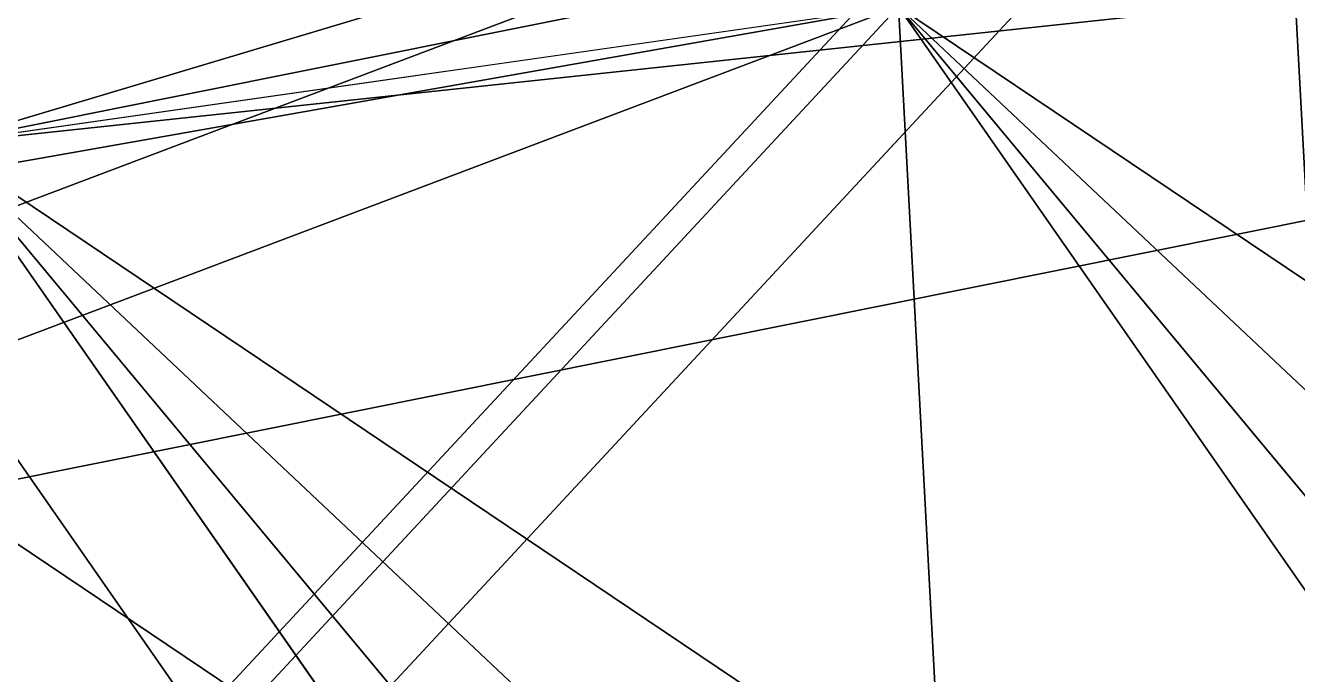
# Model space of a CAD drawing. Header units: metres. Extents: x 503497 to 504361, y 6966567 to 6966857.
# Drawn here: x 504168.952 to 504169.788, y 6966699.375 to 6966699.802 of the extents above; entities that cross this region are included whole.
import ezdxf

# ---------------------------------------------------------------- set-up
doc = ezdxf.new("R2010")
doc.units = ezdxf.units.M

msp = doc.modelspace()

# ---------------------------------------------------------------- linework, layer by layer
at = {"layer": 'SHADOW_APPROVED_20260111T072000'}
msp.add_lwpolyline([(504169.5259, 6966699.8139), (504168.8949, 6966699.7238), (504095.7211, 6966714.6278), (504096.3521, 6966714.7179), (504169.5259, 6966699.8139)], close=True, dxfattribs=at)
msp.add_lwpolyline([(504152.9477, 6966710.2148), (504167.8718, 6966707.8869), (504167.5638, 6966705.9126), (504170.7929, 6966705.4089), (504170.0047, 6966700.3561), (504169.7774, 6966699.9974), (504169.5259, 6966699.8139), (504168.8949, 6966699.7238), (504168.6104, 6966697.9001), (504168.9205, 6966697.8003), (504169.2405, 6966697.5447), (504169.4022, 6966697.2624), (504169.4593, 6966696.8594), (504167.3244, 6966683.1734), (504124.6436, 6966689.8311)], dxfattribs=at)
at = {"layer": 'SHADOW_APPROVED_20260114T072400'}
msp.add_lwpolyline([(504169.5259, 6966699.8139), (504168.8949, 6966699.7238), (504096.8865, 6966713.3625), (504097.5175, 6966713.4526), (504169.5259, 6966699.8139)], close=True, dxfattribs=at)
msp.add_lwpolyline([(504152.9477, 6966710.2148), (504167.8718, 6966707.8869), (504167.5638, 6966705.9126), (504170.7929, 6966705.4089), (504170.0047, 6966700.3561), (504169.7774, 6966699.9974), (504169.5259, 6966699.8139), (504168.8949, 6966699.7238), (504168.6104, 6966697.9001), (504168.9205, 6966697.8003), (504169.2405, 6966697.5447), (504169.4022, 6966697.2624), (504169.4593, 6966696.8594), (504167.3244, 6966683.1734), (504124.6436, 6966689.8311)], dxfattribs=at)
at = {"layer": 'SHADOW_APPROVED_20260122T071500'}
msp.add_lwpolyline([(504169.5259, 6966699.8139), (504168.8949, 6966699.7238), (504086.3284, 6966714.4919), (504086.9594, 6966714.582), (504169.5259, 6966699.8139)], close=True, dxfattribs=at)
msp.add_lwpolyline([(504152.9477, 6966710.2148), (504167.8718, 6966707.8869), (504167.5638, 6966705.9126), (504170.7929, 6966705.4089), (504170.0047, 6966700.3561), (504169.7774, 6966699.9974), (504169.5259, 6966699.8139), (504168.8949, 6966699.7238), (504168.6104, 6966697.9001), (504168.9205, 6966697.8003), (504169.2405, 6966697.5447), (504169.4022, 6966697.2624), (504169.4593, 6966696.8594), (504167.3244, 6966683.1734), (504124.6436, 6966689.8311)], dxfattribs=at)
at = {"layer": 'SHADOW_APPROVED_20260124T072500'}
msp.add_lwpolyline([(504169.5259, 6966699.8139), (504168.8949, 6966699.7238), (504092.6518, 6966711.4388), (504093.2828, 6966711.5289), (504169.5259, 6966699.8139)], close=True, dxfattribs=at)
msp.add_lwpolyline([(504152.9477, 6966710.2148), (504167.8718, 6966707.8869), (504167.5638, 6966705.9126), (504170.7929, 6966705.4089), (504170.0047, 6966700.3561), (504169.7774, 6966699.9974), (504169.5259, 6966699.8139), (504168.8949, 6966699.7238), (504168.6104, 6966697.9001), (504168.9205, 6966697.8003), (504169.2405, 6966697.5447), (504169.4022, 6966697.2624), (504169.4593, 6966696.8594), (504167.3244, 6966683.1734), (504124.6436, 6966689.8311)], dxfattribs=at)
at = {"layer": 'SHADOW_APPROVED_20260126T071100'}
msp.add_lwpolyline([(504169.5259, 6966699.8139), (504168.8949, 6966699.7238), (504080.4698, 6966714.7696), (504081.1008, 6966714.8597), (504169.5259, 6966699.8139)], close=True, dxfattribs=at)
msp.add_lwpolyline([(504152.9477, 6966710.2148), (504167.8718, 6966707.8869), (504167.5638, 6966705.9126), (504170.7929, 6966705.4089), (504170.0047, 6966700.3561), (504169.7774, 6966699.9974), (504169.5259, 6966699.8139), (504168.8949, 6966699.7238), (504168.6104, 6966697.9001), (504168.9205, 6966697.8003), (504169.2405, 6966697.5447), (504169.4022, 6966697.2624), (504169.4593, 6966696.8594), (504167.3244, 6966683.1734), (504124.6436, 6966689.8311)], dxfattribs=at)
at = {"layer": 'SHADOW_APPROVED_20260127T071900'}
msp.add_lwpolyline([(504169.5259, 6966699.8139), (504168.8949, 6966699.7238), (504086.552, 6966712.2164), (504087.183, 6966712.3065), (504169.5259, 6966699.8139)], close=True, dxfattribs=at)
msp.add_lwpolyline([(504152.9477, 6966710.2148), (504167.8718, 6966707.8869), (504167.5638, 6966705.9126), (504170.7929, 6966705.4089), (504170.0047, 6966700.3561), (504169.7774, 6966699.9974), (504169.5259, 6966699.8139), (504168.8949, 6966699.7238), (504168.6104, 6966697.9001), (504168.9205, 6966697.8003), (504169.2405, 6966697.5447), (504169.4022, 6966697.2624), (504169.4593, 6966696.8594), (504167.3244, 6966683.1734), (504124.6436, 6966689.8311)], dxfattribs=at)
at = {"layer": 'SHADOW_APPROVED_20260129T071100'}
msp.add_lwpolyline([(504169.5259, 6966699.8139), (504168.8949, 6966699.7238), (504078.4492, 6966713.9426), (504079.0802, 6966714.0327), (504169.5259, 6966699.8139)], close=True, dxfattribs=at)
msp.add_lwpolyline([(504152.9477, 6966710.2148), (504167.8718, 6966707.8869), (504167.5638, 6966705.9126), (504170.7929, 6966705.4089), (504170.0047, 6966700.3561), (504169.7774, 6966699.9974), (504169.5259, 6966699.8139), (504168.8949, 6966699.7238), (504168.6104, 6966697.9001), (504168.9205, 6966697.8003), (504169.2405, 6966697.5447), (504169.4022, 6966697.2624), (504169.4593, 6966696.8594), (504167.3244, 6966683.1734), (504124.6436, 6966689.8311)], dxfattribs=at)
at = {"layer": 'SHADOW_APPROVED_20260130T071100'}
msp.add_lwpolyline([(504169.5259, 6966699.8139), (504168.8949, 6966699.7238), (504077.763, 6966713.638), (504078.394, 6966713.7281), (504169.5259, 6966699.8139)], close=True, dxfattribs=at)
msp.add_lwpolyline([(504152.9477, 6966710.2148), (504167.8718, 6966707.8869), (504167.5638, 6966705.9126), (504170.7929, 6966705.4089), (504170.0047, 6966700.3561), (504169.7774, 6966699.9974), (504169.5259, 6966699.8139), (504168.8949, 6966699.7238), (504168.6104, 6966697.9001), (504168.9205, 6966697.8003), (504169.2405, 6966697.5447), (504169.4022, 6966697.2624), (504169.4593, 6966696.8594), (504167.3244, 6966683.1734), (504124.6436, 6966689.8311)], dxfattribs=at)
at = {"layer": 'SHADOW_APPROVED_20260203T070000'}
msp.add_lwpolyline([(504169.5259, 6966699.8139), (504168.8949, 6966699.7238), (504062.8707, 6966716.0252), (504063.5017, 6966716.1153), (504169.5259, 6966699.8139)], close=True, dxfattribs=at)
msp.add_lwpolyline([(504152.9477, 6966710.2148), (504167.8718, 6966707.8869), (504167.5638, 6966705.9126), (504170.7929, 6966705.4089), (504170.0047, 6966700.3561), (504169.7774, 6966699.9974), (504169.5259, 6966699.8139), (504168.8949, 6966699.7238), (504168.6104, 6966697.9001), (504168.9205, 6966697.8003), (504169.2405, 6966697.5447), (504169.4022, 6966697.2624), (504169.4593, 6966696.8594), (504167.3244, 6966683.1734), (504124.6436, 6966689.8311)], dxfattribs=at)
at = {"layer": 'SHADOW_APPROVED_20260314T074000'}
msp.add_lwpolyline([(504152.9477, 6966710.2148), (504167.8718, 6966707.8869), (504167.5638, 6966705.9126), (504170.7929, 6966705.4089), (504170.0047, 6966700.3561), (504169.7774, 6966699.9974), (504169.5259, 6966699.8139), (504168.8949, 6966699.7238), (504168.6104, 6966697.9001), (504168.9205, 6966697.8003), (504169.2405, 6966697.5447), (504169.4022, 6966697.2624), (504169.4593, 6966696.8594), (504167.3244, 6966683.1734), (504124.6436, 6966689.8311)], dxfattribs=at)
for points in [[(504169.7774, 6966699.9974), (504169.5259, 6966699.8139), (504081.7714, 6966684.3575), (504082.0229, 6966684.541), (504169.7774, 6966699.9974)], [(504169.5259, 6966699.8139), (504168.8949, 6966699.7238), (504081.1404, 6966684.2674), (504081.7714, 6966684.3575), (504169.5259, 6966699.8139)]]:
    msp.add_lwpolyline(points, close=True, dxfattribs=at)
at = {"layer": 'SHADOW_APPROVED_20260426T070000'}
msp.add_lwpolyline([(504152.9477, 6966710.2148), (504167.8718, 6966707.8869), (504167.5638, 6966705.9126), (504170.7929, 6966705.4089), (504170.0047, 6966700.3561), (504169.7774, 6966699.9974), (504169.5259, 6966699.8139), (504168.8949, 6966699.7238), (504168.6104, 6966697.9001), (504168.9205, 6966697.8003), (504169.2405, 6966697.5447), (504169.4022, 6966697.2624), (504169.4593, 6966696.8594), (504167.3244, 6966683.1734), (504124.6436, 6966689.8311)], dxfattribs=at)
for points in [[(504170.0047, 6966700.3561), (504169.7774, 6966699.9974), (503952.6498, 6966617.9356), (503952.8771, 6966618.2943), (504170.0047, 6966700.3561)], [(504169.7774, 6966699.9974), (504169.5259, 6966699.8139), (503952.3983, 6966617.7521), (503952.6498, 6966617.9356), (504169.7774, 6966699.9974)], [(504169.5259, 6966699.8139), (504168.8949, 6966699.7238), (503951.7673, 6966617.662), (503952.3983, 6966617.7521), (504169.5259, 6966699.8139)]]:
    msp.add_lwpolyline(points, close=True, dxfattribs=at)
at = {"layer": 'SHADOW_APPROVED_20260621T090000'}
msp.add_lwpolyline([(504152.9477, 6966710.2148), (504167.8718, 6966707.8869), (504167.5638, 6966705.9126), (504170.7929, 6966705.4089), (504170.0047, 6966700.3561), (504169.7774, 6966699.9974), (504169.5259, 6966699.8139), (504168.8949, 6966699.7238), (504168.6104, 6966697.9001), (504168.9205, 6966697.8003), (504169.2405, 6966697.5447), (504169.4022, 6966697.2624), (504169.4593, 6966696.8594), (504167.3244, 6966683.1734), (504124.6436, 6966689.8311)], dxfattribs=at)
for points in [[(504170.7929, 6966705.4089), (504170.0047, 6966700.3561), (504111.4884, 6966637.4245), (504112.2766, 6966642.4773), (504170.7929, 6966705.4089)], [(504170.0047, 6966700.3561), (504169.7774, 6966699.9974), (504111.2611, 6966637.0658), (504111.4884, 6966637.4245), (504170.0047, 6966700.3561)], [(504169.7774, 6966699.9974), (504169.5259, 6966699.8139), (504111.0096, 6966636.8823), (504111.2611, 6966637.0658), (504169.7774, 6966699.9974)], [(504169.5259, 6966699.8139), (504168.8949, 6966699.7238), (504110.3786, 6966636.7922), (504111.0096, 6966636.8823), (504169.5259, 6966699.8139)]]:
    msp.add_lwpolyline(points, close=True, dxfattribs=at)
at = {"layer": 'SHADOW_APPROVED_20260621T120000'}
msp.add_lwpolyline([(504152.9477, 6966710.2148), (504167.8718, 6966707.8869), (504167.5638, 6966705.9126), (504170.7929, 6966705.4089), (504170.0047, 6966700.3561), (504169.7774, 6966699.9974), (504169.5259, 6966699.8139), (504168.8949, 6966699.7238), (504168.6104, 6966697.9001), (504168.9205, 6966697.8003), (504169.2405, 6966697.5447), (504169.4022, 6966697.2624), (504169.4593, 6966696.8594), (504167.3244, 6966683.1734), (504124.6436, 6966689.8311)], dxfattribs=at)
for points in [[(504170.0047, 6966700.3561), (504169.7774, 6966699.9974), (504172.3984, 6966651.3246), (504172.6257, 6966651.6833), (504170.0047, 6966700.3561)], [(504169.7774, 6966699.9974), (504169.5259, 6966699.8139), (504172.1469, 6966651.1411), (504172.3984, 6966651.3246), (504169.7774, 6966699.9974)], [(504169.5259, 6966699.8139), (504168.8949, 6966699.7238), (504171.5159, 6966651.051), (504172.1469, 6966651.1411), (504169.5259, 6966699.8139)]]:
    msp.add_lwpolyline(points, close=True, dxfattribs=at)
at = {"layer": 'SHADOW_APPROVED_20260621T140000'}
for points in [[(504149.5371, 6966727.3537), (504149.9912, 6966730.2649), (504192.5383, 6966669.242), (504192.0842, 6966666.3308), (504149.5371, 6966727.3537)], [(504158.3042, 6966725.9861), (504149.5371, 6966727.3537), (504192.0842, 6966666.3308), (504200.8513, 6966664.9632), (504158.3042, 6966725.9861)], [(504169.7774, 6966699.9974), (504169.5259, 6966699.8139), (504208.4356, 6966644.0079), (504208.6871, 6966644.1914), (504169.7774, 6966699.9974)], [(504169.5259, 6966699.8139), (504168.8949, 6966699.7238), (504207.8046, 6966643.9178), (504208.4356, 6966644.0079), (504169.5259, 6966699.8139)], [(504168.8949, 6966699.7238), (504168.6104, 6966697.9001), (504207.5201, 6966642.0941), (504207.8046, 6966643.9178), (504168.8949, 6966699.7238)]]:
    msp.add_lwpolyline(points, close=True, dxfattribs=at)
msp.add_lwpolyline([(504152.9477, 6966710.2148), (504167.8718, 6966707.8869), (504167.5638, 6966705.9126), (504170.7929, 6966705.4089), (504170.0047, 6966700.3561), (504169.7774, 6966699.9974), (504169.5259, 6966699.8139), (504168.8949, 6966699.7238), (504168.6104, 6966697.9001), (504168.9205, 6966697.8003), (504169.2405, 6966697.5447), (504169.4022, 6966697.2624), (504169.4593, 6966696.8594), (504167.3244, 6966683.1734), (504124.6436, 6966689.8311)], dxfattribs=at)
at = {"layer": 'SHADOW_APPROVED_20260621T150000'}
msp.add_lwpolyline([(504152.9477, 6966710.2148), (504167.8718, 6966707.8869), (504167.5638, 6966705.9126), (504170.7929, 6966705.4089), (504170.0047, 6966700.3561), (504169.7774, 6966699.9974), (504169.5259, 6966699.8139), (504168.8949, 6966699.7238), (504168.6104, 6966697.9001), (504168.9205, 6966697.8003), (504169.2405, 6966697.5447), (504169.4022, 6966697.2624), (504169.4593, 6966696.8594), (504167.3244, 6966683.1734), (504124.6436, 6966689.8311)], dxfattribs=at)
for points in [[(504169.7774, 6966699.9974), (504169.5259, 6966699.8139), (504242.806, 6966630.8111), (504243.0575, 6966630.9946), (504169.7774, 6966699.9974)], [(504169.5259, 6966699.8139), (504168.8949, 6966699.7238), (504242.175, 6966630.721), (504242.806, 6966630.8111), (504169.5259, 6966699.8139)], [(504168.8949, 6966699.7238), (504168.6104, 6966697.9001), (504241.8905, 6966628.8973), (504242.175, 6966630.721), (504168.8949, 6966699.7238)]]:
    msp.add_lwpolyline(points, close=True, dxfattribs=at)
at = {"layer": 'SHADOW_APPROVED_20260621T160000'}
for points in [[(504153.1826, 6966711.7206), (504152.9477, 6966710.2148), (504321.2039, 6966597.115), (504321.4388, 6966598.6208), (504153.1826, 6966711.7206)], [(504152.9477, 6966710.2148), (504167.8718, 6966707.8869), (504336.128, 6966594.7871), (504321.2039, 6966597.115), (504152.9477, 6966710.2148)], [(504169.7774, 6966699.9974), (504169.5259, 6966699.8139), (504337.7821, 6966586.7141), (504338.0336, 6966586.8976), (504169.7774, 6966699.9974)], [(504169.5259, 6966699.8139), (504168.8949, 6966699.7238), (504337.1511, 6966586.624), (504337.7821, 6966586.7141), (504169.5259, 6966699.8139)], [(504168.8949, 6966699.7238), (504168.6104, 6966697.9001), (504336.8666, 6966584.8003), (504337.1511, 6966586.624), (504168.8949, 6966699.7238)]]:
    msp.add_lwpolyline(points, close=True, dxfattribs=at)
msp.add_lwpolyline([(504152.9477, 6966710.2148), (504167.8718, 6966707.8869), (504167.5638, 6966705.9126), (504170.7929, 6966705.4089), (504170.0047, 6966700.3561), (504169.7774, 6966699.9974), (504169.5259, 6966699.8139), (504168.8949, 6966699.7238), (504168.6104, 6966697.9001), (504168.9205, 6966697.8003), (504169.2405, 6966697.5447), (504169.4022, 6966697.2624), (504169.4593, 6966696.8594), (504167.3244, 6966683.1734), (504124.6436, 6966689.8311)], dxfattribs=at)
at = {"layer": 'SHADOW_APPROVED_20261019T053000'}
msp.add_lwpolyline([(504169.5259, 6966699.8139), (504168.8949, 6966699.7238), (503592.1392, 6966791.8566), (503592.7702, 6966791.9467), (504169.5259, 6966699.8139)], close=True, dxfattribs=at)
msp.add_lwpolyline([(504152.9477, 6966710.2148), (504167.8718, 6966707.8869), (504167.5638, 6966705.9126), (504170.7929, 6966705.4089), (504170.0047, 6966700.3561), (504169.7774, 6966699.9974), (504169.5259, 6966699.8139), (504168.8949, 6966699.7238), (504168.6104, 6966697.9001), (504168.9205, 6966697.8003), (504169.2405, 6966697.5447), (504169.4022, 6966697.2624), (504169.4593, 6966696.8594), (504167.3244, 6966683.1734), (504124.6436, 6966689.8311)], dxfattribs=at)
at = {"layer": 'SHADOW_APPROVED_20261112T063500'}
msp.add_lwpolyline([(504169.5259, 6966699.8139), (504168.8949, 6966699.7238), (504070.6166, 6966715.678), (504071.2476, 6966715.7681), (504169.5259, 6966699.8139)], close=True, dxfattribs=at)
msp.add_lwpolyline([(504152.9477, 6966710.2148), (504167.8718, 6966707.8869), (504167.5638, 6966705.9126), (504170.7929, 6966705.4089), (504170.0047, 6966700.3561), (504169.7774, 6966699.9974), (504169.5259, 6966699.8139), (504168.8949, 6966699.7238), (504168.6104, 6966697.9001), (504168.9205, 6966697.8003), (504169.2405, 6966697.5447), (504169.4022, 6966697.2624), (504169.4593, 6966696.8594), (504167.3244, 6966683.1734), (504124.6436, 6966689.8311)], dxfattribs=at)
at = {"layer": 'SHADOW_APPROVED_20261113T063500'}
msp.add_lwpolyline([(504169.5259, 6966699.8139), (504168.8949, 6966699.7238), (504071.0848, 6966716.0935), (504071.7158, 6966716.1836), (504169.5259, 6966699.8139)], close=True, dxfattribs=at)
msp.add_lwpolyline([(504152.9477, 6966710.2148), (504167.8718, 6966707.8869), (504167.5638, 6966705.9126), (504170.7929, 6966705.4089), (504170.0047, 6966700.3561), (504169.7774, 6966699.9974), (504169.5259, 6966699.8139), (504168.8949, 6966699.7238), (504168.6104, 6966697.9001), (504168.9205, 6966697.8003), (504169.2405, 6966697.5447), (504169.4022, 6966697.2624), (504169.4593, 6966696.8594), (504167.3244, 6966683.1734), (504124.6436, 6966689.8311)], dxfattribs=at)
at = {"layer": 'SHADOW_APPROVED_20261122T065200'}
msp.add_lwpolyline([(504169.5259, 6966699.8139), (504168.8949, 6966699.7238), (504088.7308, 6966714.1746), (504089.3618, 6966714.2647), (504169.5259, 6966699.8139)], close=True, dxfattribs=at)
msp.add_lwpolyline([(504152.9477, 6966710.2148), (504167.8718, 6966707.8869), (504167.5638, 6966705.9126), (504170.7929, 6966705.4089), (504170.0047, 6966700.3561), (504169.7774, 6966699.9974), (504169.5259, 6966699.8139), (504168.8949, 6966699.7238), (504168.6104, 6966697.9001), (504168.9205, 6966697.8003), (504169.2405, 6966697.5447), (504169.4022, 6966697.2624), (504169.4593, 6966696.8594), (504167.3244, 6966683.1734), (504124.6436, 6966689.8311)], dxfattribs=at)
at = {"layer": 'SHADOW_APPROVED_20261123T070300'}
msp.add_lwpolyline([(504169.5259, 6966699.8139), (504168.8949, 6966699.7238), (504096.498, 6966711.7303), (504097.129, 6966711.8204), (504169.5259, 6966699.8139)], close=True, dxfattribs=at)
msp.add_lwpolyline([(504152.9477, 6966710.2148), (504167.8718, 6966707.8869), (504167.5638, 6966705.9126), (504170.7929, 6966705.4089), (504170.0047, 6966700.3561), (504169.7774, 6966699.9974), (504169.5259, 6966699.8139), (504168.8949, 6966699.7238), (504168.6104, 6966697.9001), (504168.9205, 6966697.8003), (504169.2405, 6966697.5447), (504169.4022, 6966697.2624), (504169.4593, 6966696.8594), (504167.3244, 6966683.1734), (504124.6436, 6966689.8311)], dxfattribs=at)
at = {"layer": 'SHADOW_APPROVED_20261221T090000'}
msp.add_lwpolyline([(504152.9477, 6966710.2148), (504167.8718, 6966707.8869), (504167.5638, 6966705.9126), (504170.7929, 6966705.4089), (504170.0047, 6966700.3561), (504169.7774, 6966699.9974), (504169.5259, 6966699.8139), (504168.8949, 6966699.7238), (504168.6104, 6966697.9001), (504168.9205, 6966697.8003), (504169.2405, 6966697.5447), (504169.4022, 6966697.2624), (504169.4593, 6966696.8594), (504167.3244, 6966683.1734), (504124.6436, 6966689.8311)], dxfattribs=at)
msp.add_lwpolyline([(504169.5259, 6966699.8139), (504168.8949, 6966699.7238), (504138.6402, 6966701.5232), (504139.2712, 6966701.6133), (504169.5259, 6966699.8139)], close=True, dxfattribs=at)
at = {"layer": 'SHADOW_APPROVED_20261221T120000'}
msp.add_lwpolyline([(504152.9477, 6966710.2148), (504167.8718, 6966707.8869), (504167.5638, 6966705.9126), (504170.7929, 6966705.4089), (504170.0047, 6966700.3561), (504169.7774, 6966699.9974), (504169.5259, 6966699.8139), (504168.8949, 6966699.7238), (504168.6104, 6966697.9001), (504168.9205, 6966697.8003), (504169.2405, 6966697.5447), (504169.4022, 6966697.2624), (504169.4593, 6966696.8594), (504167.3244, 6966683.1734), (504124.6436, 6966689.8311)], dxfattribs=at)
for points in [[(504169.7774, 6966699.9974), (504169.5259, 6966699.8139), (504171.7984, 6966697.0831), (504172.0499, 6966697.2666), (504169.7774, 6966699.9974)], [(504169.5259, 6966699.8139), (504168.8949, 6966699.7238), (504171.1674, 6966696.993), (504171.7984, 6966697.0831), (504169.5259, 6966699.8139)], [(504168.8949, 6966699.7238), (504168.6104, 6966697.9001), (504170.8829, 6966695.1693), (504171.1674, 6966696.993), (504168.8949, 6966699.7238)]]:
    msp.add_lwpolyline(points, close=True, dxfattribs=at)
at = {"layer": 'SHADOW_APPROVED_20261221T150000'}
msp.add_lwpolyline([(504152.9477, 6966710.2148), (504167.8718, 6966707.8869), (504167.5638, 6966705.9126), (504170.7929, 6966705.4089), (504170.0047, 6966700.3561), (504169.7774, 6966699.9974), (504169.5259, 6966699.8139), (504168.8949, 6966699.7238), (504168.6104, 6966697.9001), (504168.9205, 6966697.8003), (504169.2405, 6966697.5447), (504169.4022, 6966697.2624), (504169.4593, 6966696.8594), (504167.3244, 6966683.1734), (504124.6436, 6966689.8311)], dxfattribs=at)
for points in [[(504169.5259, 6966699.8139), (504168.8949, 6966699.7238), (504206.5888, 6966703.7441), (504207.2198, 6966703.8342), (504169.5259, 6966699.8139)], [(504168.8949, 6966699.7238), (504168.6104, 6966697.9001), (504206.3043, 6966701.9204), (504206.5888, 6966703.7441), (504168.8949, 6966699.7238)]]:
    msp.add_lwpolyline(points, close=True, dxfattribs=at)
at = {"layer": 'SHADOW_APPROVED_20261221T160000'}
for points in [[(504137.1539, 6966693.1239), (504139.8525, 6966710.4238), (504204.6812, 6966723.4325), (504201.9826, 6966706.1326), (504137.1539, 6966693.1239)], [(504169.5259, 6966699.8139), (504168.8949, 6966699.7238), (504228.4567, 6966711.6756), (504229.0877, 6966711.7657), (504169.5259, 6966699.8139)], [(504168.8949, 6966699.7238), (504168.6104, 6966697.9001), (504228.1722, 6966709.8519), (504228.4567, 6966711.6756), (504168.8949, 6966699.7238)], [(504156.6455, 6966690.0834), (504137.1539, 6966693.1239), (504201.9826, 6966706.1326), (504221.4742, 6966703.0921), (504156.6455, 6966690.0834)]]:
    msp.add_lwpolyline(points, close=True, dxfattribs=at)
msp.add_lwpolyline([(504152.9477, 6966710.2148), (504167.8718, 6966707.8869), (504167.5638, 6966705.9126), (504170.7929, 6966705.4089), (504170.0047, 6966700.3561), (504169.7774, 6966699.9974), (504169.5259, 6966699.8139), (504168.8949, 6966699.7238), (504168.6104, 6966697.9001), (504168.9205, 6966697.8003), (504169.2405, 6966697.5447), (504169.4022, 6966697.2624), (504169.4593, 6966696.8594), (504167.3244, 6966683.1734), (504124.6436, 6966689.8311)], dxfattribs=at)
at = {"layer": 'SHADOW_APPROVED_20261221T170000'}
for points in [[(504169.5259, 6966699.8139), (504168.8949, 6966699.7238), (504272.0948, 6966730.6114), (504272.7258, 6966730.7015), (504169.5259, 6966699.8139)], [(504168.8949, 6966699.7238), (504168.6104, 6966697.9001), (504271.8103, 6966728.7877), (504272.0948, 6966730.6114), (504168.8949, 6966699.7238)]]:
    msp.add_lwpolyline(points, close=True, dxfattribs=at)
msp.add_lwpolyline([(504152.9477, 6966710.2148), (504167.8718, 6966707.8869), (504167.5638, 6966705.9126), (504170.7929, 6966705.4089), (504170.0047, 6966700.3561), (504169.7774, 6966699.9974), (504169.5259, 6966699.8139), (504168.8949, 6966699.7238), (504168.6104, 6966697.9001), (504168.9205, 6966697.8003), (504169.2405, 6966697.5447), (504169.4022, 6966697.2624), (504169.4593, 6966696.8594), (504167.3244, 6966683.1734), (504124.6436, 6966689.8311)], dxfattribs=at)
at = {"layer": 'SHADOW_COMPARATOR_RL48_20260111T072000'}
msp.add_lwpolyline([(504152.9477, 6966710.2148), (504167.8718, 6966707.8869), (504167.5638, 6966705.9126), (504170.7929, 6966705.4089), (504170.0047, 6966700.3561), (504169.7774, 6966699.9974), (504169.5259, 6966699.8139), (504168.8949, 6966699.7238), (504168.6104, 6966697.9001), (504168.9205, 6966697.8003), (504169.2405, 6966697.5447), (504169.4022, 6966697.2624), (504169.4593, 6966696.8594), (504167.3244, 6966683.1734), (504124.6436, 6966689.8311)], dxfattribs=at)
msp.add_lwpolyline([(504169.5259, 6966699.8139), (504168.8949, 6966699.7238), (504123.2676, 6966709.0172), (504123.8986, 6966709.1073), (504169.5259, 6966699.8139)], close=True, dxfattribs=at)
at = {"layer": 'SHADOW_COMPARATOR_RL48_20260114T072400'}
msp.add_lwpolyline([(504152.9477, 6966710.2148), (504167.8718, 6966707.8869), (504167.5638, 6966705.9126), (504170.7929, 6966705.4089), (504170.0047, 6966700.3561), (504169.7774, 6966699.9974), (504169.5259, 6966699.8139), (504168.8949, 6966699.7238), (504168.6104, 6966697.9001), (504168.9205, 6966697.8003), (504169.2405, 6966697.5447), (504169.4022, 6966697.2624), (504169.4593, 6966696.8594), (504167.3244, 6966683.1734), (504124.6436, 6966689.8311)], dxfattribs=at)
msp.add_lwpolyline([(504169.5259, 6966699.8139), (504168.8949, 6966699.7238), (504123.9943, 6966708.2282), (504124.6253, 6966708.3183), (504169.5259, 6966699.8139)], close=True, dxfattribs=at)
at = {"layer": 'SHADOW_COMPARATOR_RL48_20260122T071500'}
msp.add_lwpolyline([(504152.9477, 6966710.2148), (504167.8718, 6966707.8869), (504167.5638, 6966705.9126), (504170.7929, 6966705.4089), (504170.0047, 6966700.3561), (504169.7774, 6966699.9974), (504169.5259, 6966699.8139), (504168.8949, 6966699.7238), (504168.6104, 6966697.9001), (504168.9205, 6966697.8003), (504169.2405, 6966697.5447), (504169.4022, 6966697.2624), (504169.4593, 6966696.8594), (504167.3244, 6966683.1734), (504124.6436, 6966689.8311)], dxfattribs=at)
msp.add_lwpolyline([(504169.5259, 6966699.8139), (504168.8949, 6966699.7238), (504117.4108, 6966708.9324), (504118.0418, 6966709.0225), (504169.5259, 6966699.8139)], close=True, dxfattribs=at)
at = {"layer": 'SHADOW_COMPARATOR_RL48_20260124T072500'}
msp.add_lwpolyline([(504152.9477, 6966710.2148), (504167.8718, 6966707.8869), (504167.5638, 6966705.9126), (504170.7929, 6966705.4089), (504170.0047, 6966700.3561), (504169.7774, 6966699.9974), (504169.5259, 6966699.8139), (504168.8949, 6966699.7238), (504168.6104, 6966697.9001), (504168.9205, 6966697.8003), (504169.2405, 6966697.5447), (504169.4022, 6966697.2624), (504169.4593, 6966696.8594), (504167.3244, 6966683.1734), (504124.6436, 6966689.8311)], dxfattribs=at)
msp.add_lwpolyline([(504169.5259, 6966699.8139), (504168.8949, 6966699.7238), (504121.3537, 6966707.0287), (504121.9847, 6966707.1188), (504169.5259, 6966699.8139)], close=True, dxfattribs=at)
at = {"layer": 'SHADOW_COMPARATOR_RL48_20260126T071100'}
msp.add_lwpolyline([(504152.9477, 6966710.2148), (504167.8718, 6966707.8869), (504167.5638, 6966705.9126), (504170.7929, 6966705.4089), (504170.0047, 6966700.3561), (504169.7774, 6966699.9974), (504169.5259, 6966699.8139), (504168.8949, 6966699.7238), (504168.6104, 6966697.9001), (504168.9205, 6966697.8003), (504169.2405, 6966697.5447), (504169.4022, 6966697.2624), (504169.4593, 6966696.8594), (504167.3244, 6966683.1734), (504124.6436, 6966689.8311)], dxfattribs=at)
msp.add_lwpolyline([(504169.5259, 6966699.8139), (504168.8949, 6966699.7238), (504113.7577, 6966709.1056), (504114.3887, 6966709.1957), (504169.5259, 6966699.8139)], close=True, dxfattribs=at)
at = {"layer": 'SHADOW_COMPARATOR_RL48_20260127T071900'}
msp.add_lwpolyline([(504152.9477, 6966710.2148), (504167.8718, 6966707.8869), (504167.5638, 6966705.9126), (504170.7929, 6966705.4089), (504170.0047, 6966700.3561), (504169.7774, 6966699.9974), (504169.5259, 6966699.8139), (504168.8949, 6966699.7238), (504168.6104, 6966697.9001), (504168.9205, 6966697.8003), (504169.2405, 6966697.5447), (504169.4022, 6966697.2624), (504169.4593, 6966696.8594), (504167.3244, 6966683.1734), (504124.6436, 6966689.8311)], dxfattribs=at)
msp.add_lwpolyline([(504169.5259, 6966699.8139), (504168.8949, 6966699.7238), (504117.5502, 6966707.5135), (504118.1812, 6966707.6036), (504169.5259, 6966699.8139)], close=True, dxfattribs=at)
at = {"layer": 'SHADOW_COMPARATOR_RL48_20260129T071100'}
msp.add_lwpolyline([(504152.9477, 6966710.2148), (504167.8718, 6966707.8869), (504167.5638, 6966705.9126), (504170.7929, 6966705.4089), (504170.0047, 6966700.3561), (504169.7774, 6966699.9974), (504169.5259, 6966699.8139), (504168.8949, 6966699.7238), (504168.6104, 6966697.9001), (504168.9205, 6966697.8003), (504169.2405, 6966697.5447), (504169.4022, 6966697.2624), (504169.4593, 6966696.8594), (504167.3244, 6966683.1734), (504124.6436, 6966689.8311)], dxfattribs=at)
msp.add_lwpolyline([(504169.5259, 6966699.8139), (504168.8949, 6966699.7238), (504112.4977, 6966708.5899), (504113.1287, 6966708.68), (504169.5259, 6966699.8139)], close=True, dxfattribs=at)
at = {"layer": 'SHADOW_COMPARATOR_RL48_20260130T071100'}
msp.add_lwpolyline([(504152.9477, 6966710.2148), (504167.8718, 6966707.8869), (504167.5638, 6966705.9126), (504170.7929, 6966705.4089), (504170.0047, 6966700.3561), (504169.7774, 6966699.9974), (504169.5259, 6966699.8139), (504168.8949, 6966699.7238), (504168.6104, 6966697.9001), (504168.9205, 6966697.8003), (504169.2405, 6966697.5447), (504169.4022, 6966697.2624), (504169.4593, 6966696.8594), (504167.3244, 6966683.1734), (504124.6436, 6966689.8311)], dxfattribs=at)
msp.add_lwpolyline([(504169.5259, 6966699.8139), (504168.8949, 6966699.7238), (504112.0698, 6966708.4), (504112.7008, 6966708.4901), (504169.5259, 6966699.8139)], close=True, dxfattribs=at)
at = {"layer": 'SHADOW_COMPARATOR_RL48_20260203T070000'}
msp.add_lwpolyline([(504152.9477, 6966710.2148), (504167.8718, 6966707.8869), (504167.5638, 6966705.9126), (504170.7929, 6966705.4089), (504170.0047, 6966700.3561), (504169.7774, 6966699.9974), (504169.5259, 6966699.8139), (504168.8949, 6966699.7238), (504168.6104, 6966697.9001), (504168.9205, 6966697.8003), (504169.2405, 6966697.5447), (504169.4022, 6966697.2624), (504169.4593, 6966696.8594), (504167.3244, 6966683.1734), (504124.6436, 6966689.8311)], dxfattribs=at)
msp.add_lwpolyline([(504169.5259, 6966699.8139), (504168.8949, 6966699.7238), (504102.7838, 6966709.8885), (504103.4148, 6966709.9786), (504169.5259, 6966699.8139)], close=True, dxfattribs=at)
at = {"layer": 'SHADOW_COMPARATOR_RL48_20260314T074000'}
msp.add_lwpolyline([(504152.9477, 6966710.2148), (504167.8718, 6966707.8869), (504167.5638, 6966705.9126), (504170.7929, 6966705.4089), (504170.0047, 6966700.3561), (504169.7774, 6966699.9974), (504169.5259, 6966699.8139), (504168.8949, 6966699.7238), (504168.6104, 6966697.9001), (504168.9205, 6966697.8003), (504169.2405, 6966697.5447), (504169.4022, 6966697.2624), (504169.4593, 6966696.8594), (504167.3244, 6966683.1734), (504124.6436, 6966689.8311)], dxfattribs=at)
for points in [[(504169.7774, 6966699.9974), (504169.5259, 6966699.8139), (504114.8068, 6966690.1761), (504115.0583, 6966690.3596), (504169.7774, 6966699.9974)], [(504169.5259, 6966699.8139), (504168.8949, 6966699.7238), (504114.1758, 6966690.086), (504114.8068, 6966690.1761), (504169.5259, 6966699.8139)]]:
    msp.add_lwpolyline(points, close=True, dxfattribs=at)
at = {"layer": 'SHADOW_COMPARATOR_RL48_20260426T070000'}
msp.add_lwpolyline([(504152.9477, 6966710.2148), (504167.8718, 6966707.8869), (504167.5638, 6966705.9126), (504170.7929, 6966705.4089), (504170.0047, 6966700.3561), (504169.7774, 6966699.9974), (504169.5259, 6966699.8139), (504168.8949, 6966699.7238), (504168.6104, 6966697.9001), (504168.9205, 6966697.8003), (504169.2405, 6966697.5447), (504169.4022, 6966697.2624), (504169.4593, 6966696.8594), (504167.3244, 6966683.1734), (504124.6436, 6966689.8311)], dxfattribs=at)
for points in [[(504170.0047, 6966700.3561), (504169.7774, 6966699.9974), (504034.3881, 6966648.828), (504034.6154, 6966649.1867), (504170.0047, 6966700.3561)], [(504169.7774, 6966699.9974), (504169.5259, 6966699.8139), (504034.1366, 6966648.6445), (504034.3881, 6966648.828), (504169.7774, 6966699.9974)], [(504169.5259, 6966699.8139), (504168.8949, 6966699.7238), (504033.5056, 6966648.5544), (504034.1366, 6966648.6445), (504169.5259, 6966699.8139)]]:
    msp.add_lwpolyline(points, close=True, dxfattribs=at)
at = {"layer": 'SHADOW_COMPARATOR_RL48_20260621T090000'}
msp.add_lwpolyline([(504152.9477, 6966710.2148), (504167.8718, 6966707.8869), (504167.5638, 6966705.9126), (504170.7929, 6966705.4089), (504170.0047, 6966700.3561), (504169.7774, 6966699.9974), (504169.5259, 6966699.8139), (504168.8949, 6966699.7238), (504168.6104, 6966697.9001), (504168.9205, 6966697.8003), (504169.2405, 6966697.5447), (504169.4022, 6966697.2624), (504169.4593, 6966696.8594), (504167.3244, 6966683.1734), (504124.6436, 6966689.8311)], dxfattribs=at)
for points in [[(504170.7929, 6966705.4089), (504170.0047, 6966700.3561), (504133.517, 6966661.1153), (504134.3052, 6966666.1681), (504170.7929, 6966705.4089)], [(504170.0047, 6966700.3561), (504169.7774, 6966699.9974), (504133.2897, 6966660.7566), (504133.517, 6966661.1153), (504170.0047, 6966700.3561)], [(504169.7774, 6966699.9974), (504169.5259, 6966699.8139), (504133.0382, 6966660.5731), (504133.2897, 6966660.7566), (504169.7774, 6966699.9974)], [(504169.5259, 6966699.8139), (504168.8949, 6966699.7238), (504132.4072, 6966660.483), (504133.0382, 6966660.5731), (504169.5259, 6966699.8139)]]:
    msp.add_lwpolyline(points, close=True, dxfattribs=at)
at = {"layer": 'SHADOW_COMPARATOR_RL48_20260621T120000'}
msp.add_lwpolyline([(504152.9477, 6966710.2148), (504167.8718, 6966707.8869), (504167.5638, 6966705.9126), (504170.7929, 6966705.4089), (504170.0047, 6966700.3561), (504169.7774, 6966699.9974), (504169.5259, 6966699.8139), (504168.8949, 6966699.7238), (504168.6104, 6966697.9001), (504168.9205, 6966697.8003), (504169.2405, 6966697.5447), (504169.4022, 6966697.2624), (504169.4593, 6966696.8594), (504167.3244, 6966683.1734), (504124.6436, 6966689.8311)], dxfattribs=at)
for points in [[(504170.0047, 6966700.3561), (504169.7774, 6966699.9974), (504171.4117, 6966669.6476), (504171.639, 6966670.0063), (504170.0047, 6966700.3561)], [(504169.7774, 6966699.9974), (504169.5259, 6966699.8139), (504171.1602, 6966669.4641), (504171.4117, 6966669.6476), (504169.7774, 6966699.9974)], [(504169.5259, 6966699.8139), (504168.8949, 6966699.7238), (504170.5292, 6966669.374), (504171.1602, 6966669.4641), (504169.5259, 6966699.8139)]]:
    msp.add_lwpolyline(points, close=True, dxfattribs=at)
at = {"layer": 'SHADOW_COMPARATOR_RL48_20260621T140000'}
for points in [[(504149.5371, 6966727.3537), (504149.9912, 6966730.2649), (504174.2532, 6966695.4672), (504173.7991, 6966692.556), (504149.5371, 6966727.3537)], [(504158.3042, 6966725.9861), (504149.5371, 6966727.3537), (504173.7991, 6966692.556), (504182.5662, 6966691.1884), (504158.3042, 6966725.9861)], [(504169.7774, 6966699.9974), (504169.5259, 6966699.8139), (504193.7879, 6966665.0162), (504194.0394, 6966665.1997), (504169.7774, 6966699.9974)], [(504169.5259, 6966699.8139), (504168.8949, 6966699.7238), (504193.1569, 6966664.9261), (504193.7879, 6966665.0162), (504169.5259, 6966699.8139)], [(504168.8949, 6966699.7238), (504168.6104, 6966697.9001), (504192.8724, 6966663.1024), (504193.1569, 6966664.9261), (504168.8949, 6966699.7238)]]:
    msp.add_lwpolyline(points, close=True, dxfattribs=at)
msp.add_lwpolyline([(504152.9477, 6966710.2148), (504167.8718, 6966707.8869), (504167.5638, 6966705.9126), (504170.7929, 6966705.4089), (504170.0047, 6966700.3561), (504169.7774, 6966699.9974), (504169.5259, 6966699.8139), (504168.8949, 6966699.7238), (504168.6104, 6966697.9001), (504168.9205, 6966697.8003), (504169.2405, 6966697.5447), (504169.4022, 6966697.2624), (504169.4593, 6966696.8594), (504167.3244, 6966683.1734), (504124.6436, 6966689.8311)], dxfattribs=at)
at = {"layer": 'SHADOW_COMPARATOR_RL48_20260621T150000'}
msp.add_lwpolyline([(504152.9477, 6966710.2148), (504167.8718, 6966707.8869), (504167.5638, 6966705.9126), (504170.7929, 6966705.4089), (504170.0047, 6966700.3561), (504169.7774, 6966699.9974), (504169.5259, 6966699.8139), (504168.8949, 6966699.7238), (504168.6104, 6966697.9001), (504168.9205, 6966697.8003), (504169.2405, 6966697.5447), (504169.4022, 6966697.2624), (504169.4593, 6966696.8594), (504167.3244, 6966683.1734), (504124.6436, 6966689.8311)], dxfattribs=at)
for points in [[(504169.7774, 6966699.9974), (504169.5259, 6966699.8139), (504215.2195, 6966656.7874), (504215.471, 6966656.9709), (504169.7774, 6966699.9974)], [(504169.5259, 6966699.8139), (504168.8949, 6966699.7238), (504214.5885, 6966656.6973), (504215.2195, 6966656.7874), (504169.5259, 6966699.8139)], [(504168.8949, 6966699.7238), (504168.6104, 6966697.9001), (504214.304, 6966654.8736), (504214.5885, 6966656.6973), (504168.8949, 6966699.7238)]]:
    msp.add_lwpolyline(points, close=True, dxfattribs=at)
at = {"layer": 'SHADOW_COMPARATOR_RL48_20260621T160000'}
for points in [[(504153.1826, 6966711.7206), (504152.9477, 6966710.2148), (504257.8634, 6966639.6918), (504258.0983, 6966641.1976), (504153.1826, 6966711.7206)], [(504152.9477, 6966710.2148), (504167.8718, 6966707.8869), (504272.7875, 6966637.3639), (504257.8634, 6966639.6918), (504152.9477, 6966710.2148)], [(504169.7774, 6966699.9974), (504169.5259, 6966699.8139), (504274.4416, 6966629.2909), (504274.6931, 6966629.4744), (504169.7774, 6966699.9974)], [(504169.5259, 6966699.8139), (504168.8949, 6966699.7238), (504273.8106, 6966629.2008), (504274.4416, 6966629.2909), (504169.5259, 6966699.8139)], [(504168.8949, 6966699.7238), (504168.6104, 6966697.9001), (504273.5261, 6966627.3771), (504273.8106, 6966629.2008), (504168.8949, 6966699.7238)]]:
    msp.add_lwpolyline(points, close=True, dxfattribs=at)
msp.add_lwpolyline([(504152.9477, 6966710.2148), (504167.8718, 6966707.8869), (504167.5638, 6966705.9126), (504170.7929, 6966705.4089), (504170.0047, 6966700.3561), (504169.7774, 6966699.9974), (504169.5259, 6966699.8139), (504168.8949, 6966699.7238), (504168.6104, 6966697.9001), (504168.9205, 6966697.8003), (504169.2405, 6966697.5447), (504169.4022, 6966697.2624), (504169.4593, 6966696.8594), (504167.3244, 6966683.1734), (504124.6436, 6966689.8311)], dxfattribs=at)
at = {"layer": 'SHADOW_COMPARATOR_RL48_20261019T053000'}
msp.add_lwpolyline([(504169.5259, 6966699.8139), (504168.8949, 6966699.7238), (503809.2605, 6966757.1729), (503809.8915, 6966757.263), (504169.5259, 6966699.8139)], close=True, dxfattribs=at)
msp.add_lwpolyline([(504152.9477, 6966710.2148), (504167.8718, 6966707.8869), (504167.5638, 6966705.9126), (504170.7929, 6966705.4089), (504170.0047, 6966700.3561), (504169.7774, 6966699.9974), (504169.5259, 6966699.8139), (504168.8949, 6966699.7238), (504168.6104, 6966697.9001), (504168.9205, 6966697.8003), (504169.2405, 6966697.5447), (504169.4022, 6966697.2624), (504169.4593, 6966696.8594), (504167.3244, 6966683.1734), (504124.6436, 6966689.8311)], dxfattribs=at)
at = {"layer": 'SHADOW_COMPARATOR_RL48_20261112T063500'}
msp.add_lwpolyline([(504152.9477, 6966710.2148), (504167.8718, 6966707.8869), (504167.5638, 6966705.9126), (504170.7929, 6966705.4089), (504170.0047, 6966700.3561), (504169.7774, 6966699.9974), (504169.5259, 6966699.8139), (504168.8949, 6966699.7238), (504168.6104, 6966697.9001), (504168.9205, 6966697.8003), (504169.2405, 6966697.5447), (504169.4022, 6966697.2624), (504169.4593, 6966696.8594), (504167.3244, 6966683.1734), (504124.6436, 6966689.8311)], dxfattribs=at)
msp.add_lwpolyline([(504169.5259, 6966699.8139), (504168.8949, 6966699.7238), (504107.6137, 6966709.672), (504108.2447, 6966709.7621), (504169.5259, 6966699.8139)], close=True, dxfattribs=at)
at = {"layer": 'SHADOW_COMPARATOR_RL48_20261113T063500'}
msp.add_lwpolyline([(504152.9477, 6966710.2148), (504167.8718, 6966707.8869), (504167.5638, 6966705.9126), (504170.7929, 6966705.4089), (504170.0047, 6966700.3561), (504169.7774, 6966699.9974), (504169.5259, 6966699.8139), (504168.8949, 6966699.7238), (504168.6104, 6966697.9001), (504168.9205, 6966697.8003), (504169.2405, 6966697.5447), (504169.4022, 6966697.2624), (504169.4593, 6966696.8594), (504167.3244, 6966683.1734), (504124.6436, 6966689.8311)], dxfattribs=at)
msp.add_lwpolyline([(504169.5259, 6966699.8139), (504168.8949, 6966699.7238), (504107.9057, 6966709.9311), (504108.5367, 6966710.0212), (504169.5259, 6966699.8139)], close=True, dxfattribs=at)
at = {"layer": 'SHADOW_COMPARATOR_RL48_20261122T065200'}
msp.add_lwpolyline([(504152.9477, 6966710.2148), (504167.8718, 6966707.8869), (504167.5638, 6966705.9126), (504170.7929, 6966705.4089), (504170.0047, 6966700.3561), (504169.7774, 6966699.9974), (504169.5259, 6966699.8139), (504168.8949, 6966699.7238), (504168.6104, 6966697.9001), (504168.9205, 6966697.8003), (504169.2405, 6966697.5447), (504169.4022, 6966697.2624), (504169.4593, 6966696.8594), (504167.3244, 6966683.1734), (504124.6436, 6966689.8311)], dxfattribs=at)
msp.add_lwpolyline([(504169.5259, 6966699.8139), (504168.8949, 6966699.7238), (504118.9088, 6966708.7345), (504119.5398, 6966708.8246), (504169.5259, 6966699.8139)], close=True, dxfattribs=at)
at = {"layer": 'SHADOW_COMPARATOR_RL48_20261123T070300'}
msp.add_lwpolyline([(504152.9477, 6966710.2148), (504167.8718, 6966707.8869), (504167.5638, 6966705.9126), (504170.7929, 6966705.4089), (504170.0047, 6966700.3561), (504169.7774, 6966699.9974), (504169.5259, 6966699.8139), (504168.8949, 6966699.7238), (504168.6104, 6966697.9001), (504168.9205, 6966697.8003), (504169.2405, 6966697.5447), (504169.4022, 6966697.2624), (504169.4593, 6966696.8594), (504167.3244, 6966683.1734), (504124.6436, 6966689.8311)], dxfattribs=at)
msp.add_lwpolyline([(504169.5259, 6966699.8139), (504168.8949, 6966699.7238), (504123.752, 6966707.2104), (504124.383, 6966707.3005), (504169.5259, 6966699.8139)], close=True, dxfattribs=at)
at = {"layer": 'SHADOW_COMPARATOR_RL48_20261221T090000'}
msp.add_lwpolyline([(504152.9477, 6966710.2148), (504167.8718, 6966707.8869), (504167.5638, 6966705.9126), (504170.7929, 6966705.4089), (504170.0047, 6966700.3561), (504169.7774, 6966699.9974), (504169.5259, 6966699.8139), (504168.8949, 6966699.7238), (504168.6104, 6966697.9001), (504168.9205, 6966697.8003), (504169.2405, 6966697.5447), (504169.4022, 6966697.2624), (504169.4593, 6966696.8594), (504167.3244, 6966683.1734), (504124.6436, 6966689.8311)], dxfattribs=at)
msp.add_lwpolyline([(504169.5259, 6966699.8139), (504168.8949, 6966699.7238), (504150.0297, 6966700.8458), (504150.6607, 6966700.9359), (504169.5259, 6966699.8139)], close=True, dxfattribs=at)
at = {"layer": 'SHADOW_COMPARATOR_RL48_20261221T120000'}
msp.add_lwpolyline([(504152.9477, 6966710.2148), (504167.8718, 6966707.8869), (504167.5638, 6966705.9126), (504170.7929, 6966705.4089), (504170.0047, 6966700.3561), (504169.7774, 6966699.9974), (504169.5259, 6966699.8139), (504168.8949, 6966699.7238), (504168.6104, 6966697.9001), (504168.9205, 6966697.8003), (504169.2405, 6966697.5447), (504169.4022, 6966697.2624), (504169.4593, 6966696.8594), (504167.3244, 6966683.1734), (504124.6436, 6966689.8311)], dxfattribs=at)
for points in [[(504169.7774, 6966699.9974), (504169.5259, 6966699.8139), (504170.9429, 6966698.1111), (504171.1944, 6966698.2946), (504169.7774, 6966699.9974)], [(504169.5259, 6966699.8139), (504168.8949, 6966699.7238), (504170.3119, 6966698.021), (504170.9429, 6966698.1111), (504169.5259, 6966699.8139)], [(504168.8949, 6966699.7238), (504168.6104, 6966697.9001), (504170.0274, 6966696.1973), (504170.3119, 6966698.021), (504168.8949, 6966699.7238)]]:
    msp.add_lwpolyline(points, close=True, dxfattribs=at)
at = {"layer": 'SHADOW_COMPARATOR_RL48_20261221T150000'}
msp.add_lwpolyline([(504152.9477, 6966710.2148), (504167.8718, 6966707.8869), (504167.5638, 6966705.9126), (504170.7929, 6966705.4089), (504170.0047, 6966700.3561), (504169.7774, 6966699.9974), (504169.5259, 6966699.8139), (504168.8949, 6966699.7238), (504168.6104, 6966697.9001), (504168.9205, 6966697.8003), (504169.2405, 6966697.5447), (504169.4022, 6966697.2624), (504169.4593, 6966696.8594), (504167.3244, 6966683.1734), (504124.6436, 6966689.8311)], dxfattribs=at)
for points in [[(504169.5259, 6966699.8139), (504168.8949, 6966699.7238), (504192.3988, 6966702.2307), (504193.0298, 6966702.3208), (504169.5259, 6966699.8139)], [(504168.8949, 6966699.7238), (504168.6104, 6966697.9001), (504192.1143, 6966700.407), (504192.3988, 6966702.2307), (504168.8949, 6966699.7238)]]:
    msp.add_lwpolyline(points, close=True, dxfattribs=at)
at = {"layer": 'SHADOW_COMPARATOR_RL48_20261221T160000'}
msp.add_lwpolyline([(504152.9477, 6966710.2148), (504167.8718, 6966707.8869), (504167.5638, 6966705.9126), (504170.7929, 6966705.4089), (504170.0047, 6966700.3561), (504169.7774, 6966699.9974), (504169.5259, 6966699.8139), (504168.8949, 6966699.7238), (504168.6104, 6966697.9001), (504168.9205, 6966697.8003), (504169.2405, 6966697.5447), (504169.4022, 6966697.2624), (504169.4593, 6966696.8594), (504167.3244, 6966683.1734), (504124.6436, 6966689.8311)], dxfattribs=at)
for points in [[(504169.5259, 6966699.8139), (504168.8949, 6966699.7238), (504206.0345, 6966707.1763), (504206.6655, 6966707.2664), (504169.5259, 6966699.8139)], [(504168.8949, 6966699.7238), (504168.6104, 6966697.9001), (504205.75, 6966705.3526), (504206.0345, 6966707.1763), (504168.8949, 6966699.7238)]]:
    msp.add_lwpolyline(points, close=True, dxfattribs=at)
at = {"layer": 'SHADOW_COMPARATOR_RL48_20261221T170000'}
for points in [[(504169.5259, 6966699.8139), (504168.8949, 6966699.7238), (504233.2449, 6966718.9837), (504233.8759, 6966719.0738), (504169.5259, 6966699.8139)], [(504168.8949, 6966699.7238), (504168.6104, 6966697.9001), (504232.9604, 6966717.16), (504233.2449, 6966718.9837), (504168.8949, 6966699.7238)]]:
    msp.add_lwpolyline(points, close=True, dxfattribs=at)
msp.add_lwpolyline([(504152.9477, 6966710.2148), (504167.8718, 6966707.8869), (504167.5638, 6966705.9126), (504170.7929, 6966705.4089), (504170.0047, 6966700.3561), (504169.7774, 6966699.9974), (504169.5259, 6966699.8139), (504168.8949, 6966699.7238), (504168.6104, 6966697.9001), (504168.9205, 6966697.8003), (504169.2405, 6966697.5447), (504169.4022, 6966697.2624), (504169.4593, 6966696.8594), (504167.3244, 6966683.1734), (504124.6436, 6966689.8311)], dxfattribs=at)

doc.saveas('drawing.dxf')
